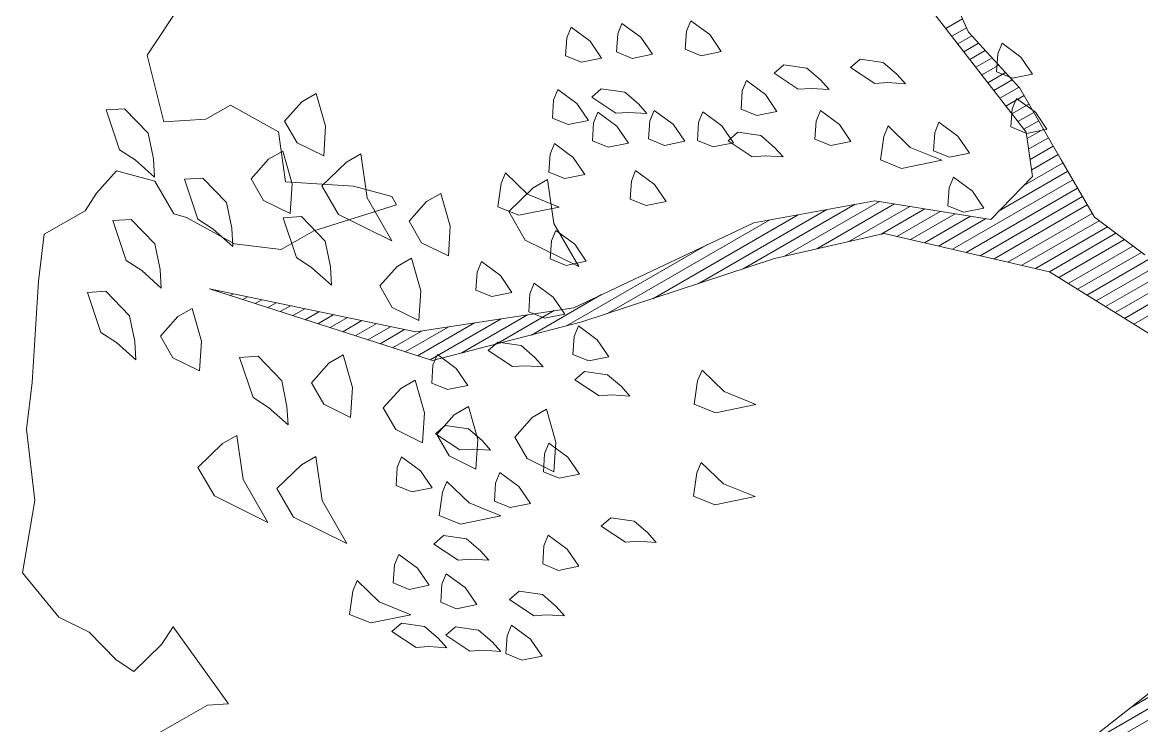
# Model space of a CAD drawing. Header units: metres. Extents: x 12093 to 20303, y 514 to 1412.
# Drawn here: x 19796.083 to 19797.731, y 680.045 to 681.08 of the extents above; entities that cross this region are included whole.
import ezdxf

# ---------------------------------------------------------------- set-up
doc = ezdxf.new("R2010")
doc.units = ezdxf.units.M
doc.layers.add('ARBOLES', color=52, linetype='Continuous', lineweight=13)
doc.layers.add('grass', color=64, linetype='Continuous', lineweight=13)

# ---------------------------------------------------------------- blocks, each defined once
blk = doc.blocks.new('ghgfghgh')
at = {"layer": 'ARBOLES', "lineweight": 20}
for p, q in [((20001.0692, 664.5407), (20001.1009, 664.4703)), ((20001.1546, 664.3773), (20001.0502, 664.512)), ((20001.0799, 664.4737), (20001.0954, 664.4826)), ((20001.0855, 664.4665), (20001.0991, 664.4744)), ((20001.0911, 664.4593), (20001.1041, 664.4668)), ((20001.1009, 664.4703), (20001.1488, 664.4182)), ((20001.0967, 664.4521), (20001.1104, 664.46)), ((20001.1022, 664.4449), (20001.1166, 664.4532)), ((20001.1078, 664.4377), (20001.1229, 664.4464)), ((20001.1134, 664.4305), (20001.1291, 664.4396)), ((20001.119, 664.4233), (20001.1354, 664.4328)), ((20001.1246, 664.4161), (20001.1416, 664.4259)), ((20001.1302, 664.4089), (20001.1479, 664.4191)), ((20001.1488, 664.4182), (20001.1871, 664.3517)), ((20001.1357, 664.4017), (20001.1526, 664.4114)), ((20001.1413, 664.3945), (20001.1572, 664.4036)), ((20001.1469, 664.3873), (20001.1617, 664.3958)), ((20001.1525, 664.3801), (20001.1662, 664.388)), ((20001.1605, 664.3363), (20001.1546, 664.3773)), ((20001.1555, 664.3714), (20001.1707, 664.3802)), ((20001.1569, 664.3618), (20001.1752, 664.3723)), ((20001.1583, 664.3521), (20001.1797, 664.3645)), ((20001.1597, 664.3425), (20001.1842, 664.3567)), ((20001.1871, 664.3517), (20001.2179, 664.2985)), ((20001.1524, 664.3279), (20001.1888, 664.3489)), ((20001.086, 664.2687), (20001.1978, 664.3333)), ((20001.1217, 664.2962), (20001.1605, 664.3363)), ((20001.1295, 664.3043), (20001.1933, 664.3411)), ((20001.0989, 664.2657), (20001.2023, 664.3254)), ((20000.8919, 664.2505), (20000.9958, 664.3105)), ((20000.9017, 664.2933), (20001.014, 664.3138)), ((20000.9302, 664.2622), (20001.0184, 664.3131)), ((20000.9601, 664.269), (20001.0324, 664.3108)), ((20001.014, 664.3138), (20001.1217, 664.2962)), ((20001.1118, 664.2627), (20001.2068, 664.3176)), ((20000.8078, 664.2228), (20000.943, 664.3008)), ((20000.8499, 664.2366), (20000.9694, 664.3056)), ((20000.99, 664.2759), (20001.0465, 664.3085)), ((20001.02, 664.2827), (20001.0606, 664.3062)), ((20001.0344, 664.2806), (20001.0746, 664.3039)), ((20001.0473, 664.2777), (20001.0887, 664.3016)), ((20001.1247, 664.2598), (20001.2113, 664.3098)), ((20001.1375, 664.2568), (20001.2158, 664.302)), ((20000.7345, 664.2144), (20000.9017, 664.2933)), ((20000.7658, 664.2089), (20000.9166, 664.296)), ((20001.0602, 664.2747), (20001.1028, 664.2993)), ((20001.0731, 664.2717), (20001.1169, 664.297)), ((20001.1504, 664.2538), (20001.2222, 664.2952)), ((20001.1633, 664.2508), (20001.2301, 664.2894)), ((20001.2179, 664.2985), (20001.2647, 664.2635)), ((20001.0227, 664.2833), (20000.9209, 664.26)), ((20001.1762, 664.2478), (20001.0227, 664.2833)), ((20001.1762, 664.2478), (20001.2379, 664.2835)), ((20000.7278, 664.1975), (20000.8587, 664.273)), ((20001.1849, 664.2424), (20001.2458, 664.2776)), ((20001.1936, 664.237), (20001.2537, 664.2717)), ((20000.9209, 664.26), (20000.7421, 664.2012)), ((20001.2023, 664.2316), (20001.2615, 664.2658)), ((20001.2109, 664.2262), (20001.2696, 664.26)), ((20001.287, 664.1788), (20001.1762, 664.2478)), ((20001.2196, 664.2208), (20001.2777, 664.2543)), ((20001.2283, 664.2154), (20001.2858, 664.2485)), ((20001.237, 664.2099), (20001.2939, 664.2428)), ((20000.3963, 664.232), (20000.5879, 664.1919)), ((20000.6033, 664.1653), (20000.3963, 664.232)), ((20000.4157, 664.2257), (20000.4185, 664.2274)), ((20001.2457, 664.2045), (20001.302, 664.2371)), ((20001.2544, 664.1991), (20001.3102, 664.2313)), ((20000.4273, 664.222), (20000.4317, 664.2246)), ((20000.4389, 664.2183), (20000.445, 664.2218)), ((20000.4505, 664.2145), (20000.4582, 664.219)), ((20000.6952, 664.189), (20000.7604, 664.2267)), ((20000.4621, 664.2108), (20000.4715, 664.2163)), ((20000.4736, 664.2071), (20000.4848, 664.2135)), ((20000.4852, 664.2033), (20000.498, 664.2107)), ((20000.4968, 664.1996), (20000.5113, 664.2079)), ((20000.5879, 664.1919), (20000.7345, 664.2144)), ((20000.6299, 664.1722), (20000.6917, 664.2079)), ((20000.6625, 664.1806), (20000.7163, 664.2117)), ((20000.5084, 664.1959), (20000.5245, 664.2052)), ((20000.52, 664.1921), (20000.5378, 664.2024)), ((20000.5316, 664.1884), (20000.551, 664.1996)), ((20000.5432, 664.1847), (20000.5643, 664.1968)), ((20000.5779, 664.1735), (20000.6178, 664.1965)), ((20000.5895, 664.1697), (20000.6425, 664.2003)), ((20000.6011, 664.166), (20000.6671, 664.2041)), ((20000.7421, 664.2012), (20000.6033, 664.1653)), ((20000.5548, 664.1809), (20000.5775, 664.1941)), ((20000.5664, 664.1772), (20000.5932, 664.1927)), ((20001.1504, 663.7638), (20001.5824, 664.0132)), ((20001.2006, 663.8032), (20001.4628, 663.9546)), ((20001.2508, 663.8426), (20001.4348, 663.9489)), ((20001.1042, 663.7276), (20001.3177, 663.8952))]:
    blk.add_line(p, q, dxfattribs=at)
at = {"layer": 'grass'}
for p, q in [((20000.3386, 664.4488), (20000.3709, 664.4977)), ((20000.7793, 664.4784), (20000.7753, 664.4686)), ((20000.7969, 664.4655), (20000.7793, 664.4784)), ((20000.8432, 664.4809), (20000.8392, 664.4711)), ((20000.8608, 664.468), (20000.8432, 664.4809)), ((20000.7321, 664.4749), (20000.7281, 664.4651)), ((20000.7497, 664.462), (20000.7321, 664.4749)), ((20000.7753, 664.4686), (20000.7742, 664.4519)), ((20000.8392, 664.4711), (20000.8381, 664.4544)), ((20000.8715, 664.4522), (20000.8608, 664.468)), ((20000.7281, 664.4651), (20000.7269, 664.4484)), ((20000.7604, 664.4461), (20000.7497, 664.462)), ((20000.8076, 664.4497), (20000.7969, 664.4655)), ((20001.1321, 664.46), (20001.1281, 664.4502)), ((20001.1497, 664.4471), (20001.1321, 664.46)), ((20000.3541, 664.3871), (20000.3386, 664.4488)), ((20000.7269, 664.4484), (20000.7417, 664.4423)), ((20000.7417, 664.4423), (20000.7604, 664.4461)), ((20000.7742, 664.4519), (20000.7889, 664.4459)), ((20000.7889, 664.4459), (20000.8076, 664.4497)), ((20000.8381, 664.4544), (20000.8528, 664.4484)), ((20000.8528, 664.4484), (20000.8715, 664.4522)), ((20000.9914, 664.4375), (20001.0003, 664.4453)), ((20001.0003, 664.4453), (20001.0219, 664.4422)), ((20001.1281, 664.4502), (20001.127, 664.4335)), ((20001.1604, 664.4313), (20001.1497, 664.4471)), ((20000.9205, 664.4321), (20000.9294, 664.4399)), ((20000.9294, 664.4399), (20000.951, 664.4368)), ((20000.951, 664.4368), (20000.9637, 664.4259)), ((20001.0139, 664.4226), (20000.9914, 664.4375)), ((20001.0219, 664.4422), (20001.0346, 664.4313)), ((20000.8949, 664.4255), (20000.8909, 664.4157)), ((20000.9125, 664.4125), (20000.8949, 664.4255)), ((20000.943, 664.4172), (20000.9205, 664.4321)), ((20000.9637, 664.4259), (20000.9715, 664.417)), ((20001.0346, 664.4313), (20001.0424, 664.4224)), ((20001.127, 664.4335), (20001.1417, 664.4275)), ((20001.1417, 664.4275), (20001.1604, 664.4313)), ((20000.7198, 664.4169), (20000.7158, 664.4071)), ((20000.7374, 664.404), (20000.7198, 664.4169)), ((20000.7512, 664.4098), (20000.7601, 664.4176)), ((20000.7601, 664.4176), (20000.7818, 664.4145)), ((20000.7818, 664.4145), (20000.7945, 664.4036)), ((20000.8909, 664.4157), (20000.8898, 664.3989)), ((20000.9548, 664.4181), (20000.943, 664.4172)), ((20000.9715, 664.417), (20000.9548, 664.4181)), ((20001.0257, 664.4235), (20001.0139, 664.4226)), ((20001.0424, 664.4224), (20001.0257, 664.4235)), ((20000.4822, 664.4057), (20000.4661, 664.3875)), ((20000.4955, 664.4134), (20000.4822, 664.4057)), ((20000.5042, 664.3829), (20000.4955, 664.4134)), ((20000.7158, 664.4071), (20000.7147, 664.3904)), ((20000.7481, 664.3882), (20000.7374, 664.404)), ((20000.7737, 664.3949), (20000.7512, 664.4098)), ((20000.7945, 664.4036), (20000.8023, 664.3947)), ((20000.9232, 664.3967), (20000.9125, 664.4125)), ((20001.1455, 664.4088), (20001.1415, 664.399)), ((20001.1631, 664.3959), (20001.1455, 664.4088)), ((20000.3003, 664.3982), (20000.3175, 664.3992)), ((20000.3129, 664.3611), (20000.3003, 664.3982)), ((20000.3175, 664.3992), (20000.3395, 664.3765)), ((20000.4158, 664.4025), (20000.3931, 664.3894)), ((20000.4603, 664.3778), (20000.4158, 664.4025)), ((20000.757, 664.396), (20000.753, 664.3862)), ((20000.7746, 664.3831), (20000.757, 664.396)), ((20000.7855, 664.3958), (20000.7737, 664.3949)), ((20000.8023, 664.3947), (20000.7855, 664.3958)), ((20000.8092, 664.3976), (20000.8052, 664.3878)), ((20000.8268, 664.3847), (20000.8092, 664.3976)), ((20000.8544, 664.3963), (20000.8504, 664.3865)), ((20000.872, 664.3834), (20000.8544, 664.3963)), ((20000.8898, 664.3989), (20000.9045, 664.3929)), ((20000.9045, 664.3929), (20000.9232, 664.3967)), ((20000.9635, 664.3974), (20000.9595, 664.3876)), ((20000.9811, 664.3845), (20000.9635, 664.3974)), ((20001.1415, 664.399), (20001.1404, 664.3823)), ((20001.1738, 664.3801), (20001.1631, 664.3959)), ((20000.3736, 664.3882), (20000.3541, 664.3871)), ((20000.3931, 664.3894), (20000.3736, 664.3882)), ((20000.4661, 664.3875), (20000.4776, 664.3676)), ((20000.5024, 664.3553), (20000.5042, 664.3829)), ((20000.7147, 664.3904), (20000.7294, 664.3844)), ((20000.7294, 664.3844), (20000.7481, 664.3882)), ((20000.753, 664.3862), (20000.7519, 664.3695)), ((20000.7853, 664.3673), (20000.7746, 664.3831)), ((20000.8052, 664.3878), (20000.804, 664.3711)), ((20000.8375, 664.3689), (20000.8268, 664.3847)), ((20000.8504, 664.3865), (20000.8493, 664.3698)), ((20000.8827, 664.3675), (20000.872, 664.3834)), ((20000.9595, 664.3876), (20000.9584, 664.3709)), ((20000.9918, 664.3687), (20000.9811, 664.3845)), ((20001.0264, 664.3832), (20001.0223, 664.3734)), ((20001.0469, 664.3633), (20001.0264, 664.3832)), ((20001.0736, 664.3867), (20001.0696, 664.3769)), ((20001.0912, 664.3738), (20001.0736, 664.3867)), ((20000.3395, 664.3765), (20000.3444, 664.3527)), ((20000.467, 664.3312), (20000.4603, 664.3778)), ((20000.8778, 664.3695), (20000.8867, 664.3773)), ((20000.8867, 664.3773), (20000.9083, 664.3742)), ((20000.9083, 664.3742), (20000.921, 664.3633)), ((20001.0223, 664.3734), (20001.0192, 664.3518)), ((20001.0696, 664.3769), (20001.0685, 664.3602)), ((20001.1019, 664.358), (20001.0912, 664.3738)), ((20001.1404, 664.3823), (20001.1551, 664.3763)), ((20001.1551, 664.3763), (20001.1738, 664.3801)), ((20000.4776, 664.3676), (20000.5024, 664.3553)), ((20000.7165, 664.3668), (20000.7125, 664.357)), ((20000.7341, 664.3539), (20000.7165, 664.3668)), ((20000.7519, 664.3695), (20000.7666, 664.3635)), ((20000.7666, 664.3635), (20000.7853, 664.3673)), ((20000.804, 664.3711), (20000.8187, 664.3651)), ((20000.8187, 664.3651), (20000.8375, 664.3689)), ((20000.8493, 664.3698), (20000.864, 664.3637)), ((20000.864, 664.3637), (20000.8827, 664.3675)), ((20000.9003, 664.3546), (20000.8778, 664.3695)), ((20000.921, 664.3633), (20000.9288, 664.3544)), ((20000.9584, 664.3709), (20000.9731, 664.3649)), ((20000.9731, 664.3649), (20000.9918, 664.3687)), ((20001.0763, 664.3513), (20001.0469, 664.3633)), ((20000.3272, 664.3517), (20000.3129, 664.3611)), ((20000.3454, 664.3356), (20000.3272, 664.3517)), ((20000.3444, 664.3527), (20000.3454, 664.3356)), ((20000.451, 664.3522), (20000.4349, 664.3341)), ((20000.4643, 664.3599), (20000.451, 664.3522)), ((20000.473, 664.3295), (20000.4643, 664.3599)), ((20000.5367, 664.3574), (20000.5234, 664.3497)), ((20000.5426, 664.3164), (20000.5367, 664.3574)), ((20000.7125, 664.357), (20000.7114, 664.3403)), ((20000.7448, 664.3381), (20000.7341, 664.3539)), ((20000.9121, 664.3555), (20000.9003, 664.3546)), ((20000.9288, 664.3544), (20000.9121, 664.3555)), ((20001.0192, 664.3518), (20001.0388, 664.3437)), ((20001.0685, 664.3602), (20001.0832, 664.3542)), ((20001.0832, 664.3542), (20001.1019, 664.358)), ((20000.2915, 664.3207), (20000.3099, 664.3414)), ((20000.3099, 664.3414), (20000.3457, 664.3318)), ((20000.5234, 664.3497), (20000.5006, 664.3277)), ((20000.792, 664.3417), (20000.788, 664.3319)), ((20000.8096, 664.3288), (20000.792, 664.3417)), ((20001.0388, 664.3437), (20001.0763, 664.3513)), ((20000.3457, 664.3318), (20000.3588, 664.3091)), ((20000.373, 664.3338), (20000.3901, 664.3348)), ((20000.3856, 664.2967), (20000.373, 664.3338)), ((20000.3901, 664.3348), (20000.4121, 664.3121)), ((20000.4349, 664.3341), (20000.4464, 664.3141)), ((20000.467, 664.3312), (20000.467, 664.3312)), ((20000.5299, 664.3272), (20000.467, 664.3312)), ((20000.6711, 664.3396), (20000.6671, 664.3298)), ((20000.6916, 664.3198), (20000.6711, 664.3396)), ((20000.7101, 664.3334), (20000.6968, 664.3257)), ((20000.716, 664.2925), (20000.7101, 664.3334)), ((20000.7114, 664.3403), (20000.7261, 664.3343)), ((20000.7261, 664.3343), (20000.7448, 664.3381)), ((20000.788, 664.3319), (20000.7869, 664.3152)), ((20001.087, 664.3355), (20001.0829, 664.3257)), ((20001.1046, 664.3226), (20001.087, 664.3355)), ((20000.2808, 664.3044), (20000.2915, 664.3207)), ((20000.4712, 664.3018), (20000.473, 664.3295)), ((20000.5006, 664.3277), (20000.516, 664.3011)), ((20000.5657, 664.3176), (20000.5299, 664.3272)), ((20000.6111, 664.3206), (20000.5978, 664.3129)), ((20000.6198, 664.2901), (20000.6111, 664.3206)), ((20000.6671, 664.3298), (20000.6639, 664.3082)), ((20000.6968, 664.3257), (20000.6741, 664.3037)), ((20000.8203, 664.3129), (20000.8096, 664.3288)), ((20001.0829, 664.3257), (20001.0818, 664.309)), ((20001.1153, 664.3068), (20001.1046, 664.3226)), ((20000.4121, 664.3121), (20000.417, 664.2883)), ((20000.4464, 664.3141), (20000.4712, 664.3018)), ((20000.4932, 664.2858), (20000.57, 664.31)), ((20000.5656, 664.2766), (20000.5426, 664.3164)), ((20000.57, 664.31), (20000.5657, 664.3176)), ((20000.5978, 664.3129), (20000.5817, 664.2947)), ((20000.721, 664.3078), (20000.6916, 664.3198)), ((20000.7869, 664.3152), (20000.8016, 664.3092)), ((20000.8016, 664.3092), (20000.8203, 664.3129)), ((20000.2429, 664.2826), (20000.2808, 664.3044)), ((20000.3588, 664.3091), (20000.3631, 664.3015)), ((20000.3631, 664.3015), (20000.3751, 664.2983)), ((20000.516, 664.3011), (20000.5656, 664.2766)), ((20000.6639, 664.3082), (20000.6836, 664.3002)), ((20000.6741, 664.3037), (20000.6894, 664.2771)), ((20000.6836, 664.3002), (20000.721, 664.3078)), ((20001.0818, 664.309), (20001.0965, 664.303)), ((20001.0965, 664.303), (20001.1153, 664.3068)), ((20000.3065, 664.2954), (20000.3237, 664.2964)), ((20000.3191, 664.2583), (20000.3065, 664.2954)), ((20000.3237, 664.2964), (20000.3457, 664.2737)), ((20000.3751, 664.2983), (20000.4196, 664.2736)), ((20000.3999, 664.2872), (20000.3856, 664.2967)), ((20000.4646, 664.298), (20000.4817, 664.299)), ((20000.4771, 664.2609), (20000.4646, 664.298)), ((20000.4817, 664.299), (20000.5037, 664.2763)), ((20000.5817, 664.2947), (20000.5933, 664.2748)), ((20000.6181, 664.2625), (20000.6198, 664.2901)), ((20000.7391, 664.2526), (20000.716, 664.2925)), ((20000.2377, 664.2392), (20000.2429, 664.2826)), ((20000.418, 664.2711), (20000.3999, 664.2872)), ((20000.417, 664.2883), (20000.418, 664.2711)), ((20000.4629, 664.2684), (20000.4932, 664.2858)), ((20000.7179, 664.2862), (20000.7139, 664.2764)), ((20000.7355, 664.2733), (20000.7179, 664.2862)), ((20000.3457, 664.2737), (20000.3505, 664.2499)), ((20000.4196, 664.2736), (20000.4629, 664.2684)), ((20000.5037, 664.2763), (20000.5086, 664.2525)), ((20000.5933, 664.2748), (20000.6181, 664.2625)), ((20000.6894, 664.2771), (20000.7391, 664.2526)), ((20000.7139, 664.2764), (20000.7127, 664.2597)), ((20000.7462, 664.2575), (20000.7355, 664.2733)), ((20000.3334, 664.2489), (20000.3191, 664.2583)), ((20000.4915, 664.2515), (20000.4771, 664.2609)), ((20000.5838, 664.2604), (20000.5705, 664.2528)), ((20000.5925, 664.23), (20000.5838, 664.2604)), ((20000.7127, 664.2597), (20000.7274, 664.2537)), ((20000.3516, 664.2327), (20000.3334, 664.2489)), ((20000.3505, 664.2499), (20000.3516, 664.2327)), ((20000.5096, 664.2354), (20000.4915, 664.2515)), ((20000.5086, 664.2525), (20000.5096, 664.2354)), ((20000.5705, 664.2528), (20000.5544, 664.2346)), ((20000.6488, 664.2572), (20000.6448, 664.2474)), ((20000.6664, 664.2443), (20000.6488, 664.2572)), ((20000.7274, 664.2537), (20000.7462, 664.2575)), ((20000.2316, 664.1449), (20000.2377, 664.2392)), ((20000.6448, 664.2474), (20000.6437, 664.2307)), ((20000.6771, 664.2285), (20000.6664, 664.2443)), ((20000.283, 664.2286), (20000.3001, 664.2297)), ((20000.2956, 664.1915), (20000.283, 664.2286)), ((20000.3001, 664.2297), (20000.3222, 664.2069)), ((20000.4041, 664.2295), (20000.4052, 664.2301)), ((20000.5544, 664.2346), (20000.5659, 664.2147)), ((20000.5907, 664.2024), (20000.5925, 664.23)), ((20000.6437, 664.2307), (20000.6584, 664.2247)), ((20000.6584, 664.2247), (20000.6771, 664.2285)), ((20000.6938, 664.2274), (20000.6927, 664.2107)), ((20000.6978, 664.2372), (20000.6938, 664.2274)), ((20000.7154, 664.2243), (20000.6978, 664.2372)), ((20000.7261, 664.2085), (20000.7154, 664.2243)), ((20000.3222, 664.2069), (20000.327, 664.1831)), ((20000.3669, 664.2061), (20000.3508, 664.188)), ((20000.3802, 664.2138), (20000.3669, 664.2061)), ((20000.3889, 664.1834), (20000.3802, 664.2138)), ((20000.5659, 664.2147), (20000.5907, 664.2024)), ((20000.6927, 664.2107), (20000.7074, 664.2047)), ((20000.7074, 664.2047), (20000.7261, 664.2085)), ((20000.7388, 664.1975), (20000.7348, 664.1877)), ((20000.7564, 664.1846), (20000.7388, 664.1975)), ((20000.3099, 664.1821), (20000.2956, 664.1915)), ((20000.3508, 664.188), (20000.3623, 664.168)), ((20000.7348, 664.1877), (20000.7337, 664.171)), ((20000.328, 664.166), (20000.3099, 664.1821)), ((20000.327, 664.1831), (20000.328, 664.166)), ((20000.3871, 664.1558), (20000.3889, 664.1834)), ((20000.6551, 664.1746), (20000.664, 664.1824)), ((20000.664, 664.1824), (20000.6856, 664.1793)), ((20000.6856, 664.1793), (20000.6983, 664.1683)), ((20000.7671, 664.1688), (20000.7564, 664.1846)), ((20000.3623, 664.168), (20000.3871, 664.1558)), ((20000.4242, 664.1683), (20000.4414, 664.1693)), ((20000.4368, 664.1312), (20000.4242, 664.1683)), ((20000.4414, 664.1693), (20000.4634, 664.1466)), ((20000.5204, 664.1706), (20000.5071, 664.163)), ((20000.5291, 664.1402), (20000.5204, 664.1706)), ((20000.6079, 664.171), (20000.6038, 664.1612)), ((20000.6255, 664.1581), (20000.6079, 664.171)), ((20000.6776, 664.1597), (20000.6551, 664.1746)), ((20000.6983, 664.1683), (20000.7061, 664.1594)), ((20000.7337, 664.171), (20000.7484, 664.165)), ((20000.7484, 664.165), (20000.7671, 664.1688)), ((20000.5071, 664.163), (20000.491, 664.1448)), ((20000.6038, 664.1612), (20000.6027, 664.1445)), ((20000.6361, 664.1423), (20000.6255, 664.1581)), ((20000.6894, 664.1605), (20000.6776, 664.1597)), ((20000.7061, 664.1594), (20000.6894, 664.1605)), ((20000.7355, 664.1474), (20000.7444, 664.1552)), ((20000.7444, 664.1552), (20000.766, 664.1521)), ((20000.8536, 664.1564), (20000.8495, 664.1466)), ((20000.8741, 664.1365), (20000.8536, 664.1564)), ((20000.2264, 664.1015), (20000.2316, 664.1449)), ((20000.4634, 664.1466), (20000.4682, 664.1228)), ((20000.491, 664.1448), (20000.5025, 664.1249)), ((20000.5872, 664.1471), (20000.5739, 664.1395)), ((20000.5959, 664.1167), (20000.5872, 664.1471)), ((20000.6027, 664.1445), (20000.6174, 664.1385)), ((20000.758, 664.1325), (20000.7355, 664.1474)), ((20000.766, 664.1521), (20000.7787, 664.1412)), ((20000.8495, 664.1466), (20000.8464, 664.125)), ((20000.5273, 664.1126), (20000.5291, 664.1402)), ((20000.5739, 664.1395), (20000.5577, 664.1213)), ((20000.6174, 664.1385), (20000.6361, 664.1423)), ((20000.7698, 664.1334), (20000.758, 664.1325)), ((20000.7865, 664.1323), (20000.7698, 664.1334)), ((20000.7787, 664.1412), (20000.7865, 664.1323)), ((20000.9035, 664.1245), (20000.8741, 664.1365)), ((20000.4511, 664.1218), (20000.4368, 664.1312)), ((20000.5025, 664.1249), (20000.5273, 664.1126)), ((20000.8464, 664.125), (20000.866, 664.1169)), ((20000.866, 664.1169), (20000.9035, 664.1245)), ((20000.4693, 664.1057), (20000.4511, 664.1218)), ((20000.4682, 664.1228), (20000.4693, 664.1057)), ((20000.5577, 664.1213), (20000.5693, 664.1013)), ((20000.5941, 664.0891), (20000.5959, 664.1167)), ((20000.6235, 664.1149), (20000.6074, 664.0968)), ((20000.6368, 664.1226), (20000.6235, 664.1149)), ((20000.6455, 664.0922), (20000.6368, 664.1226)), ((20000.7092, 664.1201), (20000.6959, 664.1124)), ((20000.7179, 664.0896), (20000.7092, 664.1201)), ((20000.6063, 664.0973), (20000.6152, 664.1051)), ((20000.6152, 664.1051), (20000.6368, 664.102)), ((20000.6959, 664.1124), (20000.6798, 664.0942)), ((20000.2343, 664.0355), (20000.2264, 664.1015)), ((20000.4217, 664.0959), (20000.4084, 664.0882)), ((20000.4276, 664.055), (20000.4217, 664.0959)), ((20000.5693, 664.1013), (20000.5941, 664.0891)), ((20000.6288, 664.0823), (20000.6063, 664.0973)), ((20000.6074, 664.0968), (20000.6189, 664.0768)), ((20000.6368, 664.102), (20000.6495, 664.091)), ((20000.6437, 664.0645), (20000.6455, 664.0922)), ((20000.6798, 664.0942), (20000.6913, 664.0743)), ((20000.4084, 664.0882), (20000.3856, 664.0662)), ((20000.6406, 664.0832), (20000.6288, 664.0823)), ((20000.6573, 664.0821), (20000.6406, 664.0832)), ((20000.6495, 664.091), (20000.6573, 664.0821)), ((20000.7115, 664.0886), (20000.7074, 664.0788)), ((20000.7291, 664.0757), (20000.7115, 664.0886)), ((20000.7161, 664.062), (20000.7179, 664.0896)), ((20000.4951, 664.0763), (20000.4818, 664.0686)), ((20000.501, 664.0353), (20000.4951, 664.0763)), ((20000.5747, 664.0759), (20000.5707, 664.0661)), ((20000.5923, 664.063), (20000.5747, 664.0759)), ((20000.6189, 664.0768), (20000.6437, 664.0645)), ((20000.6913, 664.0743), (20000.7161, 664.062)), ((20000.7074, 664.0788), (20000.7063, 664.0621)), ((20000.7398, 664.0599), (20000.7291, 664.0757)), ((20000.3856, 664.0662), (20000.401, 664.0396)), ((20000.4818, 664.0686), (20000.459, 664.0466)), ((20000.5707, 664.0661), (20000.5696, 664.0494)), ((20000.603, 664.0471), (20000.5923, 664.063)), ((20000.666, 664.0614), (20000.662, 664.0516)), ((20000.6836, 664.0485), (20000.666, 664.0614)), ((20000.7063, 664.0621), (20000.721, 664.0561)), ((20000.8489, 664.061), (20000.8458, 664.0394)), ((20000.8529, 664.0708), (20000.8489, 664.061)), ((20000.8734, 664.051), (20000.8529, 664.0708)), ((20000.4506, 664.0151), (20000.4276, 664.055)), ((20000.6168, 664.0529), (20000.6128, 664.0431)), ((20000.6373, 664.0331), (20000.6168, 664.0529)), ((20000.662, 664.0516), (20000.6609, 664.0349)), ((20000.721, 664.0561), (20000.7398, 664.0599)), ((20000.9028, 664.039), (20000.8734, 664.051)), ((20000.459, 664.0466), (20000.4744, 664.02)), ((20000.5696, 664.0494), (20000.5843, 664.0434)), ((20000.5843, 664.0434), (20000.603, 664.0471)), ((20000.6128, 664.0431), (20000.6097, 664.0215)), ((20000.6943, 664.0327), (20000.6836, 664.0485)), ((20000.2227, 663.9683), (20000.2343, 664.0355)), ((20000.401, 664.0396), (20000.4506, 664.0151)), ((20000.524, 663.9954), (20000.501, 664.0353)), ((20000.6667, 664.0211), (20000.6373, 664.0331)), ((20000.6609, 664.0349), (20000.6756, 664.0289)), ((20000.6756, 664.0289), (20000.6943, 664.0327)), ((20000.8458, 664.0394), (20000.8654, 664.0314)), ((20000.8654, 664.0314), (20000.9028, 664.039)), ((20000.4744, 664.02), (20000.524, 663.9954)), ((20000.6097, 664.0215), (20000.6293, 664.0135)), ((20000.6293, 664.0135), (20000.6667, 664.0211)), ((20000.76, 664.0115), (20000.7689, 664.0193)), ((20000.7689, 664.0193), (20000.7906, 664.0162)), ((20000.7825, 663.9966), (20000.76, 664.0115)), ((20000.7906, 664.0162), (20000.8033, 664.0053)), ((20000.6046, 663.995), (20000.6135, 664.0028)), ((20000.6135, 664.0028), (20000.6351, 663.9997)), ((20000.6351, 663.9997), (20000.6478, 663.9888)), ((20000.7108, 664.0031), (20000.7068, 663.9933)), ((20000.7284, 663.9902), (20000.7108, 664.0031)), ((20000.8033, 664.0053), (20000.8111, 663.9964)), ((20000.6271, 663.9801), (20000.6046, 663.995)), ((20000.6478, 663.9888), (20000.6556, 663.9799)), ((20000.7068, 663.9933), (20000.7057, 663.9766)), ((20000.7391, 663.9743), (20000.7284, 663.9902)), ((20000.7943, 663.9975), (20000.7825, 663.9966)), ((20000.8111, 663.9964), (20000.7943, 663.9975)), ((20000.572, 663.9854), (20000.568, 663.9756)), ((20000.5896, 663.9725), (20000.572, 663.9854)), ((20000.6389, 663.981), (20000.6271, 663.9801)), ((20000.6556, 663.9799), (20000.6389, 663.981)), ((20000.2564, 663.9272), (20000.2227, 663.9683)), ((20000.568, 663.9756), (20000.5669, 663.9589)), ((20000.6003, 663.9567), (20000.5896, 663.9725)), ((20000.6162, 663.9674), (20000.6121, 663.9576)), ((20000.6338, 663.9545), (20000.6162, 663.9674)), ((20000.7057, 663.9766), (20000.7204, 663.9705)), ((20000.7204, 663.9705), (20000.7391, 663.9743)), ((20000.5335, 663.9611), (20000.5295, 663.9513)), ((20000.554, 663.9413), (20000.5335, 663.9611)), ((20000.5669, 663.9589), (20000.5816, 663.9529)), ((20000.5816, 663.9529), (20000.6003, 663.9567)), ((20000.6121, 663.9576), (20000.611, 663.9409)), ((20000.5295, 663.9513), (20000.5264, 663.9297)), ((20000.6444, 663.9387), (20000.6338, 663.9545)), ((20000.675, 663.9434), (20000.6839, 663.9512)), ((20000.6839, 663.9512), (20000.7055, 663.948)), ((20000.7055, 663.948), (20000.7182, 663.9371)), ((20000.5834, 663.9293), (20000.554, 663.9413)), ((20000.611, 663.9409), (20000.6257, 663.9349)), ((20000.6257, 663.9349), (20000.6444, 663.9387)), ((20000.6975, 663.9284), (20000.675, 663.9434)), ((20000.7182, 663.9371), (20000.726, 663.9282)), ((20000.2847, 663.9133), (20000.2564, 663.9272)), ((20000.5264, 663.9297), (20000.546, 663.9217)), ((20000.546, 663.9217), (20000.5834, 663.9293)), ((20000.7093, 663.9293), (20000.6975, 663.9284)), ((20000.726, 663.9282), (20000.7093, 663.9293)), ((20000.3627, 663.918), (20000.3519, 663.9017)), ((20000.4139, 663.8467), (20000.3627, 663.918)), ((20000.5656, 663.9137), (20000.5745, 663.9215)), ((20000.5745, 663.9215), (20000.5961, 663.9184)), ((20000.5961, 663.9184), (20000.6088, 663.9075)), ((20000.6157, 663.9104), (20000.6246, 663.9182)), ((20000.6246, 663.9182), (20000.6462, 663.9151)), ((20000.6768, 663.9198), (20000.6727, 663.9099)), ((20000.6944, 663.9068), (20000.6768, 663.9198)), ((20000.3097, 663.8874), (20000.2847, 663.9133)), ((20000.5881, 663.8988), (20000.5656, 663.9137)), ((20000.6088, 663.9075), (20000.6166, 663.8986)), ((20000.6382, 663.8955), (20000.6157, 663.9104)), ((20000.6462, 663.9151), (20000.6589, 663.9042)), ((20000.6727, 663.9099), (20000.6716, 663.8932)), ((20000.7051, 663.891), (20000.6944, 663.9068)), ((20000.3519, 663.9017), (20000.326, 663.8766)), ((20000.5999, 663.8997), (20000.5881, 663.8988)), ((20000.6166, 663.8986), (20000.5999, 663.8997)), ((20000.65, 663.8964), (20000.6382, 663.8955)), ((20000.6667, 663.8952), (20000.65, 663.8964)), ((20000.6589, 663.9042), (20000.6667, 663.8952)), ((20000.326, 663.8766), (20000.3097, 663.8874)), ((20000.6716, 663.8932), (20000.6863, 663.8872)), ((20000.6863, 663.8872), (20000.7051, 663.891)), ((20000.3339, 663.8106), (20000.3944, 663.8455)), ((20000.3944, 663.8455), (20000.4139, 663.8467))]:
    blk.add_line(p, q, dxfattribs=at)

msp = doc.modelspace()

# ---------------------------------------------------------------- block references
at = {"layer": 'Defpoints', "lineweight": 20, "xscale": 1.586003757394792, "yscale": 1.586003757394792, "zscale": 1.586003757394792}
msp.add_blockref('ghgfghgh', (-11924.3452, -372.7863), dxfattribs=at)

doc.saveas('drawing.dxf')
